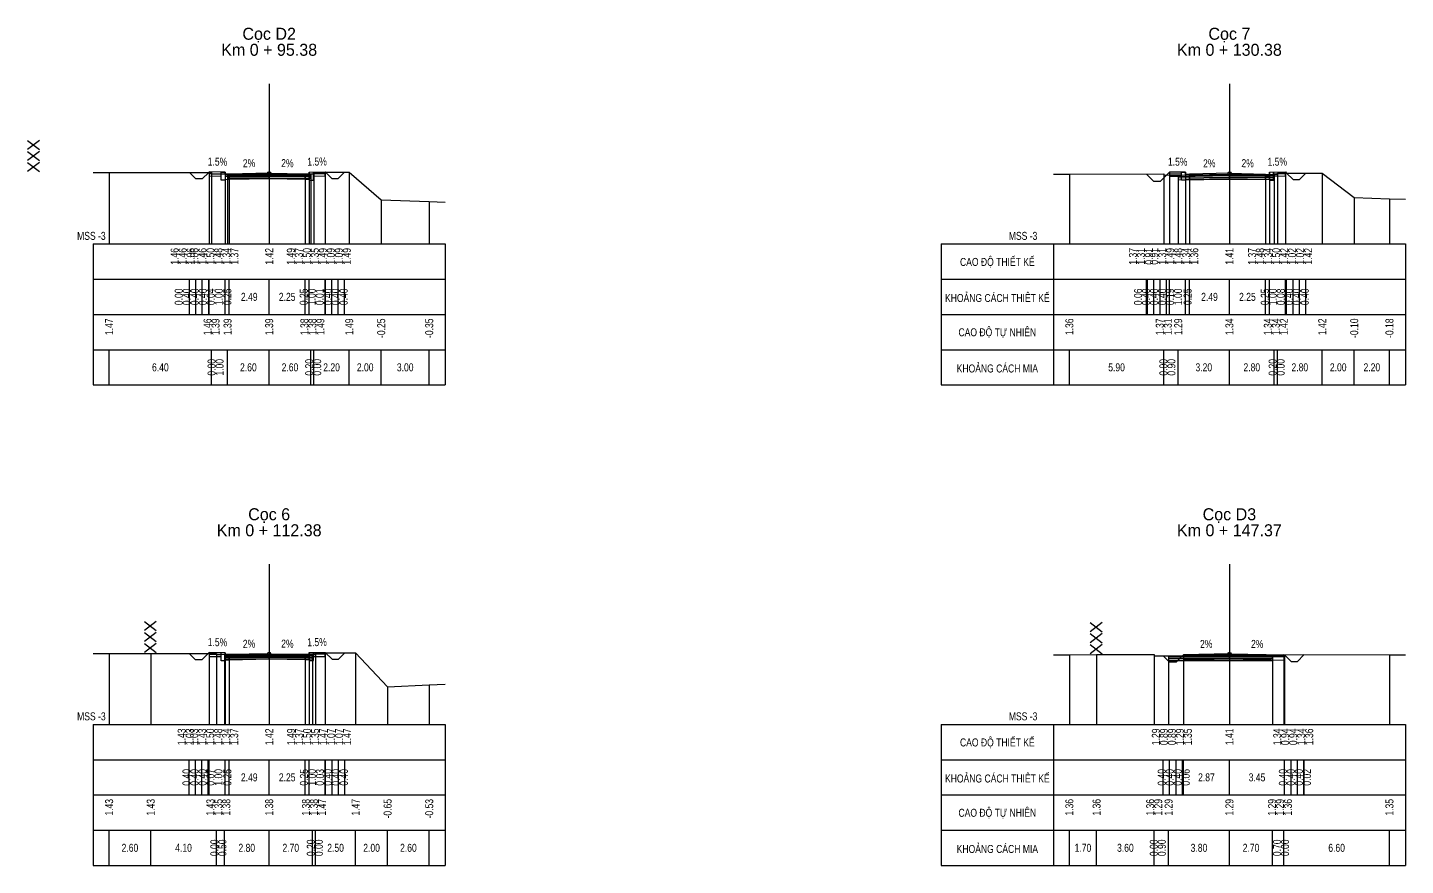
# Model space of a CAD drawing. Header units: inches. Extents: x 527 to 1089, y -181 to 197.
# Drawn here: x 732.5 to 818.6, y -181.4 to -129.1 of the extents above; entities that cross this region are included whole.
import ezdxf
from ezdxf.enums import TextEntityAlignment as Align

# ---------------------------------------------------------------- set-up
doc = ezdxf.new("R2010")
doc.units = ezdxf.units.IN
doc.header["$MEASUREMENT"] = 0
for name, color, linetype in [('Bang TN tu nhien', 3, 'Continuous'), ('Dien thiet ke TN', 2, 'Continuous'), ('Duong cu', 8, 'Continuous'), ('Duong do thiet ke', 2, 'Continuous'), ('Duong dong trac ngang tu nhien', 9, 'Continuous'), ('KH_VAT', 8, 'Continuous'), ('Khuon duong1', 14, 'Continuous'), ('Khuon duong4', 14, 'Continuous'), ('Khuon duong9', 14, 'Continuous'), ('Mat duong PD 1', 1, 'Continuous'), ('Ranh dan ngoai PD 1', 3, 'Continuous'), ('Taluy', 1, 'Continuous'), ('Trac ngang tu nhien', 3, 'Continuous'), ('TracNgang', 7, 'Continuous'), ('Via he', 6, 'Continuous')]:
    doc.layers.add(name, color=color, linetype=linetype)
doc.styles.add('BangTN', font='viet buddy.shx', dxfattribs={"width": 0.8})

# ---------------------------------------------------------------- blocks, each defined once
blk = doc.blocks.new('HANGRAO')
at = {"color": 2, "linetype": 'Continuous'}
for p, q in [((-1.32, 6.67), (1.16, 4.76)), ((1.16, 6.67), (-1.32, 4.76)), ((1.16, 4.38), (-1.32, 2.47)), ((-1.32, 4.38), (1.16, 2.47)), ((-1.32, 2.09), (1.16, 0.18)), ((1.16, 2.09), (-1.32, 0.18))]:
    blk.add_line(p, q, dxfattribs=at)
blk = doc.blocks.new('ChieuDungVat3.dwg')
at = {"layer": 'KH_VAT', "color": 1, "xscale": 1.5, "yscale": 1.5, "zscale": 1.5}
blk.add_blockref('HANGRAO', (0, 0), dxfattribs=at)

msp = doc.modelspace()

# ---------------------------------------------------------------- linework, layer by layer
at = {"layer": 'Bang TN tu nhien', "color": 3}
for p, q in [((747.551, -132.614), (747.551, -142.614)), ((807.551, -132.614), (807.551, -142.614)), ((736.551, -142.614), (736.551, -151.414)), ((736.551, -142.614), (758.551, -142.614)), ((758.551, -142.614), (758.551, -151.414)), ((789.551, -142.614), (789.551, -151.414)), ((789.551, -142.614), (818.551, -142.614)), ((796.551, -142.614), (796.551, -151.414)), ((818.551, -142.614), (818.551, -151.414)), ((736.551, -144.814), (758.551, -144.814)), ((789.551, -144.814), (818.551, -144.814)), ((736.551, -147.014), (758.551, -147.014)), ((789.551, -147.014), (818.551, -147.014)), ((736.551, -149.214), (758.551, -149.214)), ((789.551, -149.214), (818.551, -149.214)), ((736.551, -151.414), (758.551, -151.414)), ((789.551, -151.414), (818.551, -151.414)), ((747.551, -162.614), (747.551, -172.614)), ((807.551, -162.614), (807.551, -172.614)), ((736.551, -172.614), (736.551, -181.414)), ((736.551, -172.614), (758.551, -172.614)), ((758.551, -172.614), (758.551, -181.414)), ((789.551, -172.614), (789.551, -181.414)), ((789.551, -172.614), (818.551, -172.614)), ((796.551, -172.614), (796.551, -181.414)), ((818.551, -172.614), (818.551, -181.414)), ((736.551, -174.814), (758.551, -174.814)), ((789.551, -174.814), (818.551, -174.814)), ((736.551, -177.014), (758.551, -177.014)), ((789.551, -177.014), (818.551, -177.014)), ((736.551, -179.214), (758.551, -179.214)), ((789.551, -179.214), (818.551, -179.214)), ((736.551, -181.414), (758.551, -181.414)), ((789.551, -181.414), (818.551, -181.414))]:
    msp.add_line(p, q, dxfattribs=at)
at = {"layer": 'Dien thiet ke TN'}
for p, q in [((743.811, -138.116), (743.811, -142.614)), ((744.811, -138.131), (744.811, -142.614)), ((744.811, -138.131), (744.811, -142.614)), ((744.811, -138.271), (744.811, -142.614)), ((745.061, -138.246), (745.061, -142.614)), ((747.551, -138.196), (747.551, -142.614)), ((747.551, -138.196), (747.551, -142.614)), ((749.801, -138.241), (749.801, -142.614)), ((750.051, -138.126), (750.051, -142.614)), ((750.051, -138.126), (750.051, -142.614)), ((750.051, -138.266), (750.051, -142.614)), ((751.051, -138.111), (751.051, -142.614)), ((803.811, -138.121), (803.811, -142.614)), ((804.811, -138.136), (804.811, -142.614)), ((804.811, -138.136), (804.811, -142.614)), ((804.811, -138.276), (804.811, -142.614)), ((805.061, -138.251), (805.061, -142.614)), ((807.551, -138.201), (807.551, -142.614)), ((807.551, -138.201), (807.551, -142.614)), ((809.801, -138.246), (809.801, -142.614)), ((810.051, -138.131), (810.051, -142.614)), ((810.051, -138.131), (810.051, -142.614)), ((810.051, -138.271), (810.051, -142.614)), ((811.051, -138.116), (811.051, -142.614)), ((743.811, -168.118), (743.811, -172.614)), ((744.811, -168.133), (744.811, -172.614)), ((744.811, -168.133), (744.811, -172.614)), ((744.811, -168.273), (744.811, -172.614)), ((745.061, -168.248), (745.061, -172.614)), ((747.551, -168.198), (747.551, -172.614)), ((747.551, -168.198), (747.551, -172.614)), ((749.801, -168.243), (749.801, -172.614)), ((750.051, -168.128), (750.051, -172.614)), ((750.051, -168.128), (750.051, -172.614)), ((750.051, -168.268), (750.051, -172.614)), ((751.051, -168.113), (751.051, -172.614)), ((804.681, -168.26), (804.681, -172.614)), ((804.681, -168.26), (804.681, -172.614)), ((804.681, -168.26), (804.681, -172.614)), ((804.681, -168.26), (804.681, -172.614)), ((804.681, -168.26), (804.681, -172.614)), ((807.551, -168.203), (807.551, -172.614)), ((807.551, -168.203), (807.551, -172.614)), ((811.001, -168.272), (811.001, -172.614)), ((811.001, -168.272), (811.001, -172.614)), ((811.001, -168.272), (811.001, -172.614)), ((811.001, -168.272), (811.001, -172.614)), ((811.001, -168.272), (811.001, -172.614))]:
    msp.add_line(p, q, dxfattribs=at)
at = {"layer": 'Duong cu'}
for points in [[(744.951, -138.224), (744.951, -138.514), (747.551, -138.514), (750.151, -138.524), (750.151, -138.234)], [(744.951, -138.294), (747.551, -138.294), (750.151, -138.304)], [(744.951, -138.394), (747.551, -138.394), (750.151, -138.404)], [(804.351, -138.324), (804.351, -138.614), (807.551, -138.564), (810.351, -138.564), (810.351, -138.274)], [(804.351, -138.394), (807.551, -138.344), (810.351, -138.344)], [(804.351, -138.494), (807.551, -138.444), (810.351, -138.444)], [(744.751, -168.234), (744.751, -168.524), (747.551, -168.524), (750.251, -168.524), (750.251, -168.234)], [(744.751, -168.304), (747.551, -168.304), (750.251, -168.304)], [(744.751, -168.404), (747.551, -168.404), (750.251, -168.404)], [(803.751, -168.324), (803.751, -168.614), (807.551, -168.614), (810.251, -168.614), (810.251, -168.324)], [(803.751, -168.394), (807.551, -168.394), (810.251, -168.394)], [(803.751, -168.494), (807.551, -168.494), (810.251, -168.494)]]:
    msp.add_lwpolyline(points, dxfattribs=at)
at = {"layer": 'Duong do thiet ke', "color": 1}
for centre in [(747.551, -138.196), (807.551, -138.201), (747.551, -168.198), (807.551, -168.203)]:
    msp.add_circle(centre, 0.1, dxfattribs=at)
at = {"layer": 'Duong dong trac ngang tu nhien', "color": 8}
for p, q in [((737.551, -138.148), (737.551, -142.614)), ((743.951, -138.154), (743.951, -142.614)), ((743.951, -138.224), (743.951, -142.614)), ((744.951, -138.224), (744.951, -142.614)), ((747.551, -138.224), (747.551, -142.614)), ((750.151, -138.234), (750.151, -142.614)), ((750.351, -138.124), (750.351, -142.614)), ((750.351, -138.234), (750.351, -142.614)), ((752.551, -138.124), (752.551, -142.614)), ((797.551, -138.249), (797.551, -142.614)), ((803.451, -138.244), (803.451, -142.614)), ((803.451, -138.304), (803.451, -142.614)), ((804.351, -138.324), (804.351, -142.614)), ((807.551, -138.274), (807.551, -142.614)), ((810.351, -138.274), (810.351, -142.614)), ((810.551, -138.194), (810.551, -142.614)), ((810.551, -138.274), (810.551, -142.614)), ((813.351, -138.194), (813.351, -142.614)), ((754.551, -139.864), (754.551, -142.614)), ((757.551, -139.965), (757.551, -142.614)), ((815.351, -139.714), (815.351, -142.614)), ((817.551, -139.79), (817.551, -142.614)), ((737.551, -168.18), (737.551, -172.614)), ((740.151, -168.184), (740.151, -172.614)), ((744.251, -168.184), (744.251, -172.614)), ((744.251, -168.264), (744.251, -172.614)), ((744.751, -168.234), (744.751, -172.614)), ((747.551, -168.234), (747.551, -172.614)), ((750.251, -168.234), (750.251, -172.614)), ((750.451, -168.144), (750.451, -172.614)), ((750.451, -168.234), (750.451, -172.614)), ((752.951, -168.144), (752.951, -172.614)), ((797.551, -168.256), (797.551, -172.614)), ((799.251, -168.254), (799.251, -172.614)), ((802.851, -168.254), (802.851, -172.614)), ((802.851, -168.324), (802.851, -172.614)), ((803.751, -168.324), (803.751, -172.614)), ((807.551, -168.324), (807.551, -172.614)), ((810.251, -168.324), (810.251, -172.614)), ((810.951, -168.254), (810.951, -172.614)), ((810.951, -168.324), (810.951, -172.614)), ((817.551, -168.259), (817.551, -172.614)), ((754.951, -170.264), (754.951, -172.614)), ((757.551, -170.144), (757.551, -172.614))]:
    msp.add_line(p, q, dxfattribs=at)
at = {"layer": 'Khuon duong1', "color": 4}
for points in [[(744.811, -138.271), (744.811, -138.321), (744.811, -138.391), (744.811, -138.591), (745.061, -138.566), (745.061, -138.366), (745.061, -138.296), (745.061, -138.246)], [(745.061, -138.246), (745.061, -138.296), (745.061, -138.366), (745.061, -138.566), (747.551, -138.516), (747.551, -138.316), (747.551, -138.246), (747.551, -138.196)], [(747.551, -138.196), (747.551, -138.246), (747.551, -138.316), (747.551, -138.516), (749.801, -138.561), (749.801, -138.361), (749.801, -138.291), (749.801, -138.241)], [(749.801, -138.241), (749.801, -138.291), (749.801, -138.361), (749.801, -138.561), (750.051, -138.586), (750.051, -138.386), (750.051, -138.316), (750.051, -138.266)], [(804.811, -138.276), (804.811, -138.326), (804.811, -138.396), (804.811, -138.596), (805.061, -138.571), (805.061, -138.371), (805.061, -138.301), (805.061, -138.251)], [(805.061, -138.251), (805.061, -138.301), (805.061, -138.371), (805.061, -138.571), (807.551, -138.521), (807.551, -138.321), (807.551, -138.251), (807.551, -138.201)], [(807.551, -138.201), (807.551, -138.251), (807.551, -138.321), (807.551, -138.521), (809.801, -138.566), (809.801, -138.366), (809.801, -138.296), (809.801, -138.246)], [(809.801, -138.246), (809.801, -138.296), (809.801, -138.366), (809.801, -138.566), (810.051, -138.591), (810.051, -138.391), (810.051, -138.321), (810.051, -138.271)], [(744.811, -168.273), (744.811, -168.323), (744.811, -168.393), (744.811, -168.593), (745.061, -168.568), (745.061, -168.368), (745.061, -168.298), (745.061, -168.248)], [(745.061, -168.248), (745.061, -168.298), (745.061, -168.368), (745.061, -168.568), (747.551, -168.518), (747.551, -168.318), (747.551, -168.248), (747.551, -168.198)], [(747.551, -168.198), (747.551, -168.248), (747.551, -168.318), (747.551, -168.518), (749.801, -168.563), (749.801, -168.363), (749.801, -168.293), (749.801, -168.243)], [(749.801, -168.243), (749.801, -168.293), (749.801, -168.363), (749.801, -168.563), (750.051, -168.588), (750.051, -168.388), (750.051, -168.318), (750.051, -168.268)], [(804.681, -168.26), (804.681, -168.31), (804.681, -168.38), (804.681, -168.58), (807.551, -168.523), (807.551, -168.323), (807.551, -168.253), (807.551, -168.203)], [(807.551, -168.203), (807.551, -168.253), (807.551, -168.323), (807.551, -168.523), (811.001, -168.592), (811.001, -168.392), (811.001, -168.322), (811.001, -168.272)]]:
    msp.add_lwpolyline(points, dxfattribs=at)
at = {"layer": 'Khuon duong1', "color": 2}
for points in [[(744.811, -138.321), (745.061, -138.296)], [(745.061, -138.296), (747.551, -138.246)], [(747.551, -138.246), (749.801, -138.291)], [(749.801, -138.291), (750.051, -138.316)], [(804.811, -138.326), (805.061, -138.301)], [(805.061, -138.301), (807.551, -138.251)], [(807.551, -138.251), (809.801, -138.296)], [(809.801, -138.296), (810.051, -138.321)], [(744.811, -168.323), (745.061, -168.298)], [(745.061, -168.298), (747.551, -168.248)], [(747.551, -168.248), (749.801, -168.293)], [(749.801, -168.293), (750.051, -168.318)], [(804.681, -168.31), (807.551, -168.253)], [(807.551, -168.253), (811.001, -168.322)]]:
    msp.add_lwpolyline(points, dxfattribs=at)
at = {"layer": 'Khuon duong1', "color": 3}
for points in [[(744.811, -138.391), (745.061, -138.366)], [(745.061, -138.366), (747.551, -138.316)], [(747.551, -138.316), (749.801, -138.361)], [(749.801, -138.361), (750.051, -138.386)], [(804.811, -138.396), (805.061, -138.371)], [(805.061, -138.371), (807.551, -138.321)], [(807.551, -138.321), (809.801, -138.366)], [(809.801, -138.366), (810.051, -138.391)], [(744.811, -168.393), (745.061, -168.368)], [(745.061, -168.368), (747.551, -168.318)], [(747.551, -168.318), (749.801, -168.363)], [(749.801, -168.363), (750.051, -168.388)], [(804.681, -168.38), (807.551, -168.323)], [(807.551, -168.323), (811.001, -168.392)]]:
    msp.add_lwpolyline(points, dxfattribs=at)
at = {"layer": 'Khuon duong4', "color": 3}
for points in [[(743.811, -138.116), (743.811, -138.366), (744.551, -138.377), (744.551, -138.127)], [(750.311, -138.122), (750.311, -138.372), (751.051, -138.361), (751.051, -138.111)], [(803.811, -138.121), (803.811, -138.371), (804.551, -138.382), (804.551, -138.132)], [(810.311, -138.127), (810.311, -138.377), (811.051, -138.366), (811.051, -138.116)], [(743.811, -168.118), (743.811, -168.368), (744.551, -168.379), (744.551, -168.129)], [(750.311, -168.125), (750.311, -168.375), (751.051, -168.363), (751.051, -168.113)]]:
    msp.add_lwpolyline(points, dxfattribs=at)
at = {"layer": 'Khuon duong4', "color": 2}
for points in [[(743.811, -138.216), (744.551, -138.227)], [(750.311, -138.222), (751.051, -138.211)], [(803.811, -138.221), (804.551, -138.232)], [(810.311, -138.227), (811.051, -138.216)], [(743.811, -168.218), (744.551, -168.229)], [(750.311, -168.225), (751.051, -168.213)]]:
    msp.add_lwpolyline(points, dxfattribs=at)
at = {"layer": 'Khuon duong9', "color": 14}
for points in [[(744.811, -138.131), (744.811, -138.131), (744.811, -138.631), (744.551, -138.631), (744.551, -138.127), (744.551, -138.127), (744.811, -138.131)], [(750.051, -138.126), (750.051, -138.126), (750.051, -138.126), (750.051, -138.626), (750.311, -138.626), (750.311, -138.122), (750.311, -138.122)], [(804.811, -138.136), (804.811, -138.136), (804.811, -138.636), (804.551, -138.636), (804.551, -138.132), (804.551, -138.132), (804.811, -138.136)], [(810.051, -138.131), (810.051, -138.131), (810.051, -138.131), (810.051, -138.631), (810.311, -138.631), (810.311, -138.127), (810.311, -138.127)], [(744.811, -168.133), (744.811, -168.133), (744.811, -168.633), (744.551, -168.633), (744.551, -168.129), (744.551, -168.129), (744.811, -168.133)], [(750.051, -168.128), (750.051, -168.128), (750.051, -168.128), (750.051, -168.628), (750.311, -168.628), (750.311, -168.125), (750.311, -168.125)]]:
    msp.add_lwpolyline(points, dxfattribs=at)
at = {"layer": 'Mat duong PD 1'}
for points in [[(747.551, -138.196), (745.061, -138.246)], [(747.551, -138.196), (749.801, -138.241)], [(807.551, -138.201), (805.061, -138.251)], [(807.551, -138.201), (809.801, -138.246)], [(747.551, -168.198), (745.061, -168.248)], [(747.551, -168.198), (749.801, -168.243)], [(807.551, -168.203), (804.681, -168.26)], [(807.551, -168.203), (811.001, -168.272)]]:
    msp.add_lwpolyline(points, dxfattribs=at)
at = {"layer": 'Ranh dan ngoai PD 1'}
for points in [[(745.061, -138.246), (744.811, -138.271)], [(749.801, -138.241), (750.051, -138.266)], [(805.061, -138.251), (804.811, -138.276)], [(809.801, -138.246), (810.051, -138.271)], [(745.061, -168.248), (744.811, -168.273)], [(749.801, -168.243), (750.051, -168.268)]]:
    msp.add_lwpolyline(points, dxfattribs=at)
at = {"layer": 'Taluy'}
for points in [[(743.811, -138.116), (743.773, -138.154), (743.373, -138.554), (742.973, -138.554), (742.573, -138.154), (742.572, -138.153)], [(751.051, -138.111), (751.063, -138.124), (751.463, -138.524), (751.863, -138.524), (752.263, -138.124), (752.263, -138.124)], [(803.811, -138.121), (803.624, -138.308), (803.224, -138.708), (802.824, -138.708), (802.424, -138.308), (802.361, -138.245)], [(811.051, -138.116), (811.129, -138.194), (811.529, -138.594), (811.929, -138.594), (812.329, -138.194), (812.329, -138.194)], [(743.811, -168.118), (743.745, -168.184), (743.345, -168.584), (742.945, -168.584), (742.545, -168.184), (742.545, -168.184)], [(751.051, -168.113), (751.081, -168.144), (751.481, -168.544), (751.881, -168.544), (752.281, -168.144), (752.281, -168.144)], [(804.681, -168.26), (804.618, -168.324), (804.218, -168.724), (803.818, -168.724), (803.418, -168.324), (803.418, -168.324)], [(811.001, -168.272), (811.401, -168.672), (811.801, -168.672), (812.201, -168.272), (812.218, -168.255)]]:
    msp.add_lwpolyline(points, dxfattribs=at)
at = {"layer": 'Trac ngang tu nhien', "color": 3}
for points in [[(736.551, -138.147), (737.551, -138.148), (743.951, -138.154), (743.951, -138.224), (744.951, -138.224), (747.551, -138.224), (750.151, -138.234), (750.351, -138.234), (750.351, -138.124), (752.551, -138.124), (754.551, -139.864), (757.551, -139.965), (758.55, -139.999)], [(796.551, -138.25), (797.551, -138.249), (803.451, -138.244), (803.451, -138.304), (804.351, -138.324), (807.551, -138.274), (810.351, -138.274), (810.551, -138.274), (810.551, -138.194), (813.351, -138.194), (815.351, -139.714), (817.551, -139.79), (818.55, -139.825)], [(736.551, -168.179), (737.551, -168.18), (740.151, -168.184), (744.251, -168.184), (744.251, -168.264), (744.751, -168.234), (747.551, -168.234), (750.251, -168.234), (750.451, -168.234), (750.451, -168.144), (752.951, -168.144), (754.951, -170.264), (757.551, -170.144), (758.55, -170.098)], [(796.551, -168.258), (797.551, -168.256), (799.251, -168.254), (802.851, -168.254), (802.851, -168.324), (803.751, -168.324), (807.551, -168.324), (810.251, -168.324), (810.951, -168.324), (810.951, -168.254), (817.551, -168.259), (818.551, -168.26)]]:
    msp.add_lwpolyline(points, dxfattribs=at)
at = {"layer": 'TracNgang', "color": 2}
for p, q in [((742.572, -147.014), (742.572, -144.814)), ((742.573, -147.014), (742.573, -144.814)), ((742.973, -147.014), (742.973, -144.814)), ((743.373, -147.014), (743.373, -144.814)), ((743.773, -147.014), (743.773, -144.814)), ((743.811, -147.014), (743.811, -144.814)), ((744.811, -147.014), (744.811, -144.814)), ((745.061, -147.014), (745.061, -144.814)), ((747.551, -147.014), (747.551, -144.814)), ((749.801, -147.014), (749.801, -144.814)), ((750.051, -147.014), (750.051, -144.814)), ((751.051, -147.014), (751.051, -144.814)), ((751.063, -147.014), (751.063, -144.814)), ((751.463, -147.014), (751.463, -144.814)), ((751.863, -147.014), (751.863, -144.814)), ((752.263, -147.014), (752.263, -144.814)), ((802.361, -147.014), (802.361, -144.814)), ((802.424, -147.014), (802.424, -144.814)), ((802.824, -147.014), (802.824, -144.814)), ((803.224, -147.014), (803.224, -144.814)), ((803.624, -147.014), (803.624, -144.814)), ((803.811, -147.014), (803.811, -144.814)), ((804.811, -147.014), (804.811, -144.814)), ((805.061, -147.014), (805.061, -144.814)), ((807.551, -147.014), (807.551, -144.814)), ((809.801, -147.014), (809.801, -144.814)), ((810.051, -147.014), (810.051, -144.814)), ((811.051, -147.014), (811.051, -144.814)), ((811.129, -147.014), (811.129, -144.814)), ((811.529, -147.014), (811.529, -144.814)), ((811.929, -147.014), (811.929, -144.814)), ((812.329, -147.014), (812.329, -144.814)), ((742.545, -177.014), (742.545, -174.814)), ((742.945, -177.014), (742.945, -174.814)), ((743.345, -177.014), (743.345, -174.814)), ((743.745, -177.014), (743.745, -174.814)), ((743.811, -177.014), (743.811, -174.814)), ((744.811, -177.014), (744.811, -174.814)), ((745.061, -177.014), (745.061, -174.814)), ((747.551, -177.014), (747.551, -174.814)), ((749.801, -177.014), (749.801, -174.814)), ((750.051, -177.014), (750.051, -174.814)), ((751.051, -177.014), (751.051, -174.814)), ((751.081, -177.014), (751.081, -174.814)), ((751.481, -177.014), (751.481, -174.814)), ((751.881, -177.014), (751.881, -174.814)), ((752.281, -177.014), (752.281, -174.814)), ((803.418, -177.014), (803.418, -174.814)), ((803.818, -177.014), (803.818, -174.814)), ((804.218, -177.014), (804.218, -174.814)), ((804.618, -177.014), (804.618, -174.814)), ((804.681, -177.014), (804.681, -174.814)), ((807.551, -177.014), (807.551, -174.814)), ((811.001, -177.014), (811.001, -174.814)), ((811.401, -177.014), (811.401, -174.814)), ((811.801, -177.014), (811.801, -174.814)), ((812.201, -177.014), (812.201, -174.814)), ((812.218, -177.014), (812.218, -174.814))]:
    msp.add_line(p, q, dxfattribs=at)
at = {"layer": 'TracNgang', "color": 3}
for p, q in [((737.551, -151.414), (737.551, -149.214)), ((743.951, -151.414), (743.951, -149.214)), ((743.951, -151.414), (743.951, -149.214)), ((744.951, -151.414), (744.951, -149.214)), ((747.551, -151.414), (747.551, -149.214)), ((750.151, -151.414), (750.151, -149.214)), ((750.351, -151.414), (750.351, -149.214)), ((750.351, -151.414), (750.351, -149.214)), ((752.551, -151.414), (752.551, -149.214)), ((754.551, -151.414), (754.551, -149.214)), ((757.551, -151.414), (757.551, -149.214)), ((797.551, -151.414), (797.551, -149.214)), ((803.451, -151.414), (803.451, -149.214)), ((803.451, -151.414), (803.451, -149.214)), ((804.351, -151.414), (804.351, -149.214)), ((807.551, -151.414), (807.551, -149.214)), ((810.351, -151.414), (810.351, -149.214)), ((810.551, -151.414), (810.551, -149.214)), ((810.551, -151.414), (810.551, -149.214)), ((813.351, -151.414), (813.351, -149.214)), ((815.351, -151.414), (815.351, -149.214)), ((817.551, -151.414), (817.551, -149.214)), ((737.551, -181.414), (737.551, -179.214)), ((740.151, -181.414), (740.151, -179.214)), ((744.251, -181.414), (744.251, -179.214)), ((744.251, -181.414), (744.251, -179.214)), ((744.751, -181.414), (744.751, -179.214)), ((747.551, -181.414), (747.551, -179.214)), ((750.251, -181.414), (750.251, -179.214)), ((750.451, -181.414), (750.451, -179.214)), ((750.451, -181.414), (750.451, -179.214)), ((752.951, -181.414), (752.951, -179.214)), ((754.951, -181.414), (754.951, -179.214)), ((757.551, -181.414), (757.551, -179.214)), ((797.551, -181.414), (797.551, -179.214)), ((799.251, -181.414), (799.251, -179.214)), ((802.851, -181.414), (802.851, -179.214)), ((802.851, -181.414), (802.851, -179.214)), ((803.751, -181.414), (803.751, -179.214)), ((807.551, -181.414), (807.551, -179.214)), ((810.251, -181.414), (810.251, -179.214)), ((810.951, -181.414), (810.951, -179.214)), ((810.951, -181.414), (810.951, -179.214)), ((817.551, -181.414), (817.551, -179.214))]:
    msp.add_line(p, q, dxfattribs=at)
at = {"layer": 'Via he'}
for points in [[(744.811, -138.271), (744.811, -138.131), (744.811, -138.131), (743.811, -138.116)], [(750.051, -138.266), (750.051, -138.126), (750.051, -138.126), (751.051, -138.111)], [(804.811, -138.276), (804.811, -138.136), (804.811, -138.136), (803.811, -138.121)], [(810.051, -138.271), (810.051, -138.131), (810.051, -138.131), (811.051, -138.116)], [(744.811, -168.273), (744.811, -168.133), (744.811, -168.133), (743.811, -168.118)], [(750.051, -168.268), (750.051, -168.128), (750.051, -168.128), (751.051, -168.113)]]:
    msp.add_lwpolyline(points, dxfattribs=at)

# ---------------------------------------------------------------- block references
at = {"color": 3, "xscale": 0.1999999999999993, "yscale": 0.1999999999999886, "zscale": 0.2}
for p in [(732.851, -138.144), (740.151, -168.184), (799.251, -168.254)]:
    msp.add_blockref('ChieuDungVat3.dwg', p, dxfattribs=at)

# ---------------------------------------------------------------- texts
at = {"layer": 'Bang TN tu nhien', "color": 3, "style": 'BangTN', "width": 0.8}
for s, p in [('CAO ĐỘ THIẾT KẾ', (793.051, -143.714)), ('KHOẢNG CÁCH THIÊT KẾ', (793.051, -145.914)), ('CAO ĐỘ TỰ NHIÊN', (793.051, -148.114)), ('KHOẢNG CÁCH MIA', (793.051, -150.314)), ('CAO ĐỘ THIẾT KẾ', (793.051, -173.714)), ('KHOẢNG CÁCH THIÊT KẾ', (793.051, -175.914)), ('CAO ĐỘ TỰ NHIÊN', (793.051, -178.114)), ('KHOẢNG CÁCH MIA', (793.051, -180.314))]:
    msp.add_text(s, height=0.5, dxfattribs=at).set_placement(p, align=Align.MIDDLE)
at = {"layer": 'Dien thiet ke TN', "color": 2, "style": 'BangTN', "width": 0.8}
for s, rotation, p in [('1.5%', 359.14063, (744.315, -137.874)), ('2%', 1.14576, (746.301, -137.971)), ('2%', 358.85424, (748.681, -137.969)), ('1.5%', 0.85937, (750.547, -137.869)), ('1.5%', 359.14063, (804.315, -137.878)), ('2%', 1.14576, (806.301, -137.976)), ('2%', 358.85424, (808.681, -137.973)), ('1.5%', 0.85937, (810.547, -137.873)), ('1.5%', 359.14063, (744.315, -167.876)), ('2%', 1.14576, (746.301, -167.973)), ('2%', 358.85424, (748.681, -167.971)), ('1.5%', 0.85937, (750.547, -167.871)), ('2%', 1.14576, (806.111, -167.982)), ('2%', 358.85424, (809.281, -167.988))]:
    msp.add_text(s, height=0.5, rotation=rotation, dxfattribs=at).set_placement(p, align=Align.BOTTOM_CENTER)
at = {"layer": 'Trac ngang tu nhien', "color": 3, "style": 'BangTN'}
for s, p in [('Cọc D2', (747.551, -129.864)), ('Cọc 7', (807.551, -129.864)), ('Km 0 + 95.38', (747.551, -130.864)), ('Km 0 + 130.38', (807.551, -130.864)), ('Cọc 6', (747.551, -159.864)), ('Cọc D3', (807.551, -159.864)), ('Km 0 + 112.38', (747.551, -160.864)), ('Km 0 + 147.37', (807.551, -160.864))]:
    msp.add_text(s, height=0.75, dxfattribs=at).set_placement(p, align=Align.CENTER)
at = {"layer": 'Trac ngang tu nhien', "color": 3, "char_height": 0.5, "style": 'BangTN'}
for insert, attachment_point in [((735.551, -142.364), 7), ((795.551, -142.364), 9), ((735.551, -172.364), 7), ((795.551, -172.364), 9)]:
    msp.add_mtext('MSS -3', dxfattribs=dict(at, insert=insert, attachment_point=attachment_point))
at = {"layer": 'TracNgang', "color": 2, "style": 'BangTN', "width": 0.8}
for s, p in [('1.46', (741.642, -142.864)), ('1.46', (742.142, -142.864)), ('1.06', (742.642, -142.864)), ('1.06', (742.879, -142.864)), ('1.46', (743.379, -142.864)), ('1.50', (743.879, -142.864)), ('1.48', (744.379, -142.864)), ('1.34', (744.879, -142.864)), ('1.37', (745.379, -142.864)), ('1.42', (747.551, -142.864)), ('1.49', (748.903, -142.864)), ('1.37', (749.403, -142.864)), ('1.50', (749.903, -142.864)), ('1.35', (750.403, -142.864)), ('1.49', (750.903, -142.864)), ('1.09', (751.403, -142.864)), ('1.09', (751.903, -142.864)), ('1.49', (752.403, -142.864)), ('1.37', (801.525, -142.864)), ('1.31', (802.025, -142.864)), ('0.91', (802.525, -142.864)), ('0.91', (802.855, -142.864)), ('1.31', (803.355, -142.864)), ('1.49', (803.855, -142.864)), ('1.48', (804.355, -142.864)), ('1.34', (804.855, -142.864)), ('1.36', (805.355, -142.864)), ('1.41', (807.551, -142.864)), ('1.37', (808.969, -142.864)), ('1.48', (809.469, -142.864)), ('1.34', (809.969, -142.864)), ('1.50', (810.469, -142.864)), ('1.42', (810.969, -142.864)), ('1.02', (811.469, -142.864)), ('1.02', (811.969, -142.864)), ('1.42', (812.469, -142.864)), ('1.43', (742.083, -172.864)), ('1.03', (742.583, -172.864)), ('1.03', (742.867, -172.864)), ('1.43', (743.367, -172.864)), ('1.50', (743.867, -172.864)), ('1.48', (744.367, -172.864)), ('1.34', (744.867, -172.864)), ('1.37', (745.367, -172.864)), ('1.42', (747.551, -172.864)), ('1.49', (748.919, -172.864)), ('1.37', (749.419, -172.864)), ('1.50', (749.919, -172.864)), ('1.35', (750.419, -172.864)), ('1.47', (750.919, -172.864)), ('1.07', (751.419, -172.864)), ('1.07', (751.919, -172.864)), ('1.47', (752.419, -172.864)), ('1.29', (802.955, -172.864)), ('0.89', (803.455, -172.864)), ('0.89', (803.955, -172.864)), ('1.29', (804.455, -172.864)), ('1.35', (804.955, -172.864)), ('1.41', (807.551, -172.864)), ('1.34', (810.538, -172.864)), ('0.94', (811.038, -172.864)), ('0.94', (811.538, -172.864)), ('1.34', (812.038, -172.864)), ('1.36', (812.538, -172.864))]:
    msp.add_text(s, height=0.5, rotation=90, dxfattribs=at).set_placement(p, align=Align.MIDDLE_RIGHT)
for s, p in [('0.00', (741.9, -145.914)), ('0.40', (742.4, -145.914)), ('0.40', (742.9, -145.914)), ('0.40', (743.4, -145.914)), ('0.04', (743.9, -145.914)), ('1.00', (744.4, -145.914)), ('0.25', (744.936, -145.914)), ('0.25', (749.706, -145.914)), ('1.00', (750.206, -145.914)), ('0.01', (750.706, -145.914)), ('0.40', (751.206, -145.914)), ('0.40', (751.706, -145.914)), ('0.40', (752.206, -145.914)), ('0.06', (801.843, -145.914)), ('0.40', (802.343, -145.914)), ('0.40', (802.843, -145.914)), ('0.40', (803.343, -145.914)), ('0.19', (803.843, -145.914)), ('1.00', (804.343, -145.914)), ('0.25', (804.936, -145.914)), ('0.25', (809.761, -145.914)), ('1.00', (810.261, -145.914)), ('0.08', (810.761, -145.914)), ('0.40', (811.261, -145.914)), ('0.40', (811.761, -145.914)), ('0.40', (812.261, -145.914)), ('0.40', (742.38, -175.914)), ('0.40', (742.88, -175.914)), ('0.40', (743.38, -175.914)), ('0.07', (743.88, -175.914)), ('1.00', (744.38, -175.914)), ('0.25', (744.936, -175.914)), ('0.25', (749.721, -175.914)), ('1.00', (750.221, -175.914)), ('0.03', (750.721, -175.914)), ('0.40', (751.221, -175.914)), ('0.40', (751.721, -175.914)), ('0.40', (752.221, -175.914)), ('0.40', (803.321, -175.914)), ('0.40', (803.821, -175.914)), ('0.40', (804.321, -175.914)), ('0.06', (804.821, -175.914)), ('0.40', (810.893, -175.914)), ('0.40', (811.393, -175.914)), ('0.40', (811.893, -175.914)), ('0.02', (812.393, -175.914))]:
    msp.add_text(s, height=0.5, rotation=90, dxfattribs=at).set_placement(p, align=Align.MIDDLE)
for s, p in [('2.49', (746.306, -145.914)), ('2.25', (748.676, -145.914)), ('2.49', (806.306, -145.914)), ('2.25', (808.676, -145.914)), ('2.49', (746.306, -175.914)), ('2.25', (748.676, -175.914)), ('2.87', (806.116, -175.914)), ('3.45', (809.276, -175.914))]:
    msp.add_text(s, height=0.5, dxfattribs=at).set_placement(p, align=Align.MIDDLE)
at = {"layer": 'TracNgang', "color": 3, "style": 'BangTN', "width": 0.8}
for s, p in [('1.47', (737.551, -147.264)), ('1.46', (743.701, -147.264)), ('1.39', (744.201, -147.264)), ('1.39', (744.951, -147.264)), ('1.39', (747.551, -147.264)), ('1.38', (749.751, -147.264)), ('1.38', (750.251, -147.264)), ('1.49', (750.751, -147.264)), ('1.49', (752.551, -147.264)), ('-0.25', (754.551, -147.264)), ('-0.35', (757.551, -147.264)), ('1.36', (797.551, -147.264)), ('1.37', (803.201, -147.264)), ('1.31', (803.701, -147.264)), ('1.29', (804.351, -147.264)), ('1.34', (807.551, -147.264)), ('1.34', (809.951, -147.264)), ('1.34', (810.451, -147.264)), ('1.42', (810.951, -147.264)), ('1.42', (813.351, -147.264)), ('-0.10', (815.351, -147.264)), ('-0.18', (817.551, -147.264)), ('1.43', (737.551, -177.264)), ('1.43', (740.151, -177.264)), ('1.43', (743.876, -177.264)), ('1.35', (744.376, -177.264)), ('1.38', (744.876, -177.264)), ('1.38', (747.551, -177.264)), ('1.38', (749.851, -177.264)), ('1.38', (750.351, -177.264)), ('1.47', (750.851, -177.264)), ('1.47', (752.951, -177.264)), ('-0.65', (754.951, -177.264)), ('-0.53', (757.551, -177.264)), ('1.36', (797.551, -177.264)), ('1.36', (799.251, -177.264)), ('1.36', (802.601, -177.264)), ('1.29', (803.101, -177.264)), ('1.29', (803.751, -177.264)), ('1.29', (807.551, -177.264)), ('1.29', (810.213, -177.264)), ('1.29', (810.713, -177.264)), ('1.36', (811.213, -177.264)), ('1.35', (817.551, -177.264))]:
    msp.add_text(s, height=0.5, rotation=90, dxfattribs=at).set_placement(p, align=Align.MIDDLE_RIGHT)
for s, p in [('6.40', (740.751, -150.314)), ('2.60', (746.251, -150.314)), ('2.60', (748.851, -150.314)), ('2.20', (751.451, -150.314)), ('2.00', (753.551, -150.314)), ('3.00', (756.051, -150.314)), ('5.90', (800.501, -150.314)), ('3.20', (805.951, -150.314)), ('2.80', (808.951, -150.314)), ('2.80', (811.951, -150.314)), ('2.00', (814.351, -150.314)), ('2.20', (816.451, -150.314)), ('2.60', (738.851, -180.314)), ('4.10', (742.201, -180.314)), ('2.80', (746.151, -180.314)), ('2.70', (748.901, -180.314)), ('2.50', (751.701, -180.314)), ('2.00', (753.951, -180.314)), ('2.60', (756.251, -180.314)), ('1.70', (798.401, -180.314)), ('3.60', (801.051, -180.314)), ('3.80', (805.651, -180.314)), ('2.70', (808.901, -180.314)), ('6.60', (814.251, -180.314))]:
    msp.add_text(s, height=0.5, dxfattribs=at).set_placement(p, align=Align.MIDDLE)
for s, p in [('0.00', (743.951, -150.314)), ('1.00', (744.451, -150.314)), ('0.20', (750.051, -150.314)), ('0.00', (750.551, -150.314)), ('0.00', (803.426, -150.314)), ('0.90', (803.926, -150.314)), ('0.20', (810.251, -150.314)), ('0.00', (810.751, -150.314)), ('0.00', (744.126, -180.314)), ('0.50', (744.626, -180.314)), ('0.20', (750.151, -180.314)), ('0.00', (750.651, -180.314)), ('0.00', (802.826, -180.314)), ('0.90', (803.326, -180.314)), ('0.70', (810.526, -180.314)), ('0.00', (811.026, -180.314))]:
    msp.add_text(s, height=0.5, rotation=90, dxfattribs=at).set_placement(p, align=Align.MIDDLE)

doc.saveas('drawing.dxf')
